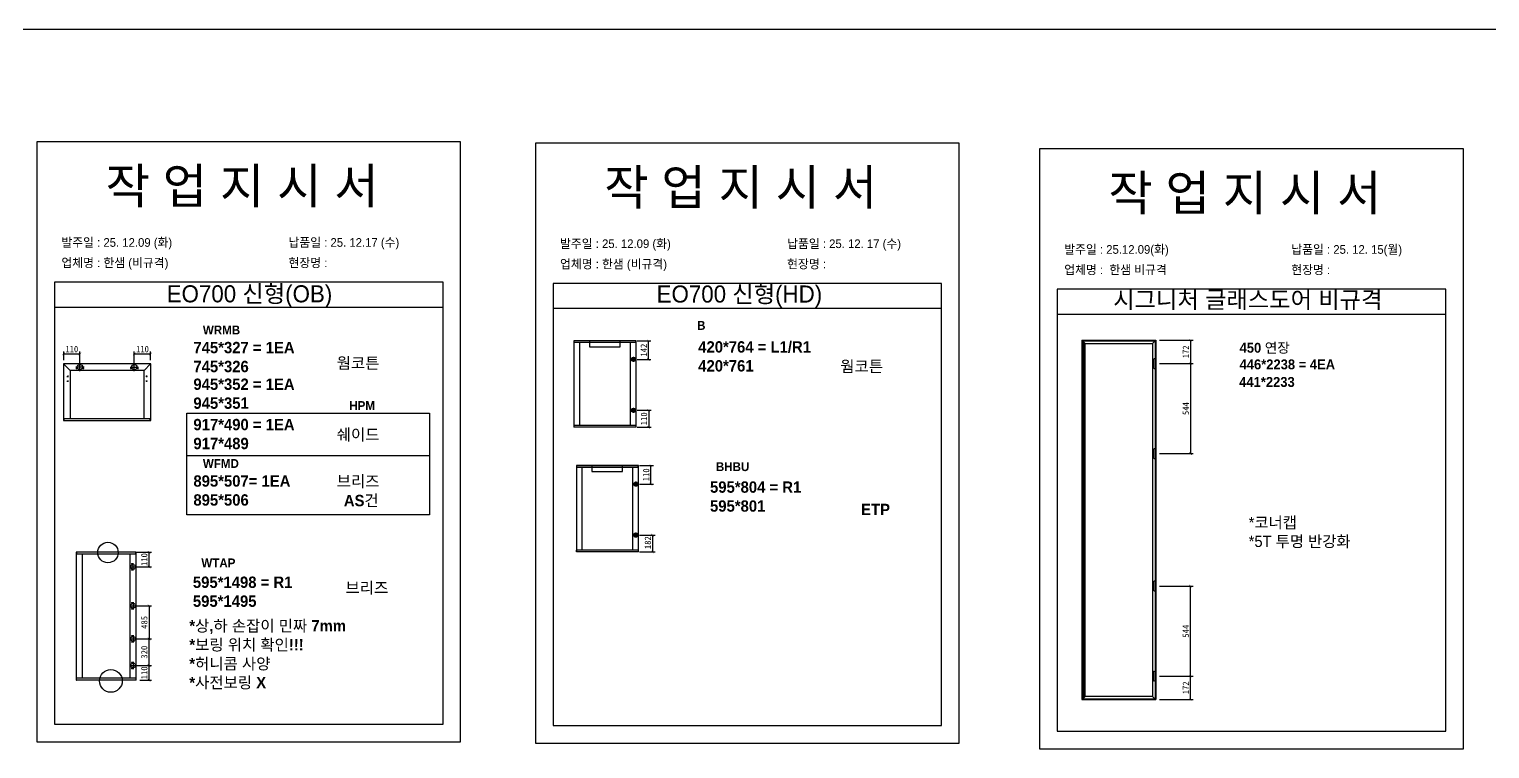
# Model space of a CAD drawing. Header units: millimetres. Extents: x -44117 to 256353, y -2095463 to 65325.
# Drawn here: x 112720 to 118509, y -544945 to -542094 of the extents above; entities that cross this region are included whole.
import ezdxf

# ---------------------------------------------------------------- set-up
doc = ezdxf.new("R2010")
doc.units = ezdxf.units.MM
doc.header["$LTSCALE"] = 10
doc.layers.add('Layer1', color=7, linetype='Continuous', lineweight=70)
doc.styles.add('MtX_Gulim', font='')
doc.styles.get('MtX_Gulim').set_extended_font_data('Gulim', bold=True)
doc.dimstyles.new('ISO-25', dxfattribs={"dimtxt": 2.5, "dimasz": 2.5, "dimexe": 1, "dimexo": 1, "dimtad": 1, "dimtxsty": 'Standard', "dimblk": 'ARCHTICK', "dimcen": 2.5, "dimadec": 0, "dimazin": 0, "dimtfac": 1, "dimtmove": 0, "dimatfit": 3, "dimfxl": 0, "dimarcsym": 0})

# ---------------------------------------------------------------- blocks, each defined once
blk = doc.blocks.new('_ArchTick')
at = {"color": 0, "linetype": 'ByBlock', "const_width": 0.15}
blk.add_lwpolyline([(-0.5, -0.5), (0.5, 0.5)], dxfattribs=at)
blk = doc.blocks.new('*D4187')
at = {"color": 0, "lineweight": -2}
for p, q in [((112856.6, -543405.1), (112856.6, -543370.5)), ((112856.6, -543380.5), (112921.1, -543380.5)), ((112921.1, -543417.8), (112921.1, -543370.5))]:
    blk.add_line(p, q, dxfattribs=at)
at = {"layer": 'Defpoints', "color": 0}
for p in [(112921.1, -543380.5), (112856.6, -543420.1), (112921.1, -543432.8)]:
    blk.add_point(p, dxfattribs=at)
at = {"color": 0, "lineweight": -2, "xscale": 10, "yscale": 10, "zscale": 10, "rotation": 180}
blk.add_blockref('_ArchTick', (112856.6, -543380.5), dxfattribs=at)
at = {"color": 0, "lineweight": -2, "xscale": 10, "yscale": 10, "zscale": 10}
blk.add_blockref('_ArchTick', (112921.1, -543380.5), dxfattribs=at)
at = {"color": 0, "insert": (112888.8, -543361.7), "char_height": 25, "attachment_point": 5}
blk.add_mtext('110', dxfattribs=at)
blk = doc.blocks.new('*D4188')
at = {"color": 0, "lineweight": -2}
for p, q in [((113136.6, -543417.8), (113136.6, -543370.5)), ((113136.6, -543380.5), (113201.2, -543380.5)), ((113201.2, -543405.1), (113201.2, -543370.5))]:
    blk.add_line(p, q, dxfattribs=at)
at = {"layer": 'Defpoints', "color": 0}
for p in [(113201.2, -543380.5), (113136.6, -543432.8), (113201.2, -543420.1)]:
    blk.add_point(p, dxfattribs=at)
at = {"color": 0, "lineweight": -2, "xscale": 10, "yscale": 10, "zscale": 10, "rotation": 180}
blk.add_blockref('_ArchTick', (113136.6, -543380.5), dxfattribs=at)
at = {"color": 0, "lineweight": -2, "xscale": 10, "yscale": 10, "zscale": 10}
blk.add_blockref('_ArchTick', (113201.2, -543380.5), dxfattribs=at)
at = {"color": 0, "insert": (113168.9, -543361.7), "char_height": 25, "attachment_point": 5}
blk.add_mtext('110', dxfattribs=at)
blk = doc.blocks.new('*D4189')
at = {"color": 0, "lineweight": -2}
for p, q in [((115139.4, -543822.6), (115194, -543822.6)), ((115184, -543896.2), (115184, -543822.6)), ((115139.4, -543896.2), (115194, -543896.2))]:
    blk.add_line(p, q, dxfattribs=at)
at = {"layer": 'Defpoints', "color": 0}
for p in [(115124.4, -543822.6), (115184, -543822.6), (115124.4, -543896.2)]:
    blk.add_point(p, dxfattribs=at)
at = {"color": 0, "lineweight": -2, "xscale": 10, "yscale": 10, "zscale": 10}
for p, rotation in [((115184, -543822.6), 90), ((115184, -543896.2), 270)]:
    blk.add_blockref('_ArchTick', p, dxfattribs=dict(at, rotation=rotation))
at = {"color": 0, "insert": (115165.2, -543859.4), "char_height": 25, "attachment_point": 5, "rotation": 90}
blk.add_mtext('110', dxfattribs=at)
blk = doc.blocks.new('*D4190')
at = {"color": 0, "lineweight": -2}
for p, q in [((115139.4, -544098.1), (115200.6, -544098.1)), ((115190.6, -544098.1), (115190.6, -544165)), ((115139.4, -544165), (115200.6, -544165))]:
    blk.add_line(p, q, dxfattribs=at)
at = {"layer": 'Defpoints', "color": 0}
for p in [(115124.4, -544098.1), (115124.4, -544165), (115190.6, -544165)]:
    blk.add_point(p, dxfattribs=at)
at = {"color": 0, "lineweight": -2, "xscale": 10, "yscale": 10, "zscale": 10}
for p, rotation in [((115190.6, -544098.1), 90), ((115190.6, -544165), 270)]:
    blk.add_blockref('_ArchTick', p, dxfattribs=dict(at, rotation=rotation))
at = {"color": 0, "insert": (115171.8, -544128.2), "char_height": 25, "attachment_point": 5, "rotation": 90}
blk.add_mtext('182', dxfattribs=at)
blk = doc.blocks.new('*D4191')
at = {"color": 0, "lineweight": -2}
for p, q in [((113147, -544166.2), (113205, -544166.2)), ((113195, -544224), (113195, -544166.2)), ((113147, -544224), (113205, -544224))]:
    blk.add_line(p, q, dxfattribs=at)
at = {"layer": 'Defpoints', "color": 0}
for p in [(113132, -544166.2), (113195, -544166.2), (113132, -544224)]:
    blk.add_point(p, dxfattribs=at)
at = {"color": 0, "lineweight": -2, "xscale": 10, "yscale": 10, "zscale": 10}
for p, rotation in [((113195, -544166.2), 90), ((113195, -544224), 270)]:
    blk.add_blockref('_ArchTick', p, dxfattribs=dict(at, rotation=rotation))
at = {"color": 0, "insert": (113176.2, -544195.1), "char_height": 25, "attachment_point": 5, "rotation": 90}
blk.add_mtext('110', dxfattribs=at)
blk = doc.blocks.new('*D4192')
at = {"color": 0, "lineweight": -2}
for p, q in [((113147, -544614.7), (113205, -544614.7)), ((113195, -544673.2), (113195, -544614.7)), ((113158.7, -544673.2), (113205, -544673.2))]:
    blk.add_line(p, q, dxfattribs=at)
at = {"layer": 'Defpoints', "color": 0}
for p in [(113132, -544614.7), (113195, -544614.7), (113143.7, -544673.2)]:
    blk.add_point(p, dxfattribs=at)
at = {"color": 0, "lineweight": -2, "xscale": 10, "yscale": 10, "zscale": 10}
for p, rotation in [((113195, -544614.7), 90), ((113195, -544673.2), 270)]:
    blk.add_blockref('_ArchTick', p, dxfattribs=dict(at, rotation=rotation))
at = {"color": 0, "insert": (113176.2, -544643.9), "char_height": 25, "attachment_point": 5, "rotation": 90}
blk.add_mtext('110', dxfattribs=at)
blk = doc.blocks.new('*D4193')
at = {"color": 0, "lineweight": -2}
for p, q in [((113147, -544509.5), (113205, -544509.5)), ((113195, -544614.7), (113195, -544509.5)), ((113147, -544614.7), (113205, -544614.7))]:
    blk.add_line(p, q, dxfattribs=at)
at = {"layer": 'Defpoints', "color": 0}
for p in [(113132, -544509.5), (113195, -544509.5), (113132, -544614.7)]:
    blk.add_point(p, dxfattribs=at)
at = {"color": 0, "lineweight": -2, "xscale": 10, "yscale": 10, "zscale": 10}
for p, rotation in [((113195, -544509.5), 90), ((113195, -544614.7), 270)]:
    blk.add_blockref('_ArchTick', p, dxfattribs=dict(at, rotation=rotation))
at = {"color": 0, "insert": (113176.2, -544562.1), "char_height": 25, "attachment_point": 5, "rotation": 90}
blk.add_mtext('320', dxfattribs=at)
blk = doc.blocks.new('*D4194')
at = {"color": 0, "lineweight": -2}
for p, q in [((113147, -544378.4), (113205, -544378.4)), ((113195, -544378.4), (113195, -544509.5)), ((113147, -544509.5), (113205, -544509.5))]:
    blk.add_line(p, q, dxfattribs=at)
at = {"layer": 'Defpoints', "color": 0}
for p in [(113132, -544378.4), (113132, -544509.5), (113195, -544509.5)]:
    blk.add_point(p, dxfattribs=at)
at = {"color": 0, "lineweight": -2, "xscale": 10, "yscale": 10, "zscale": 10}
for p, rotation in [((113195, -544378.4), 90), ((113195, -544509.5), 270)]:
    blk.add_blockref('_ArchTick', p, dxfattribs=dict(at, rotation=rotation))
at = {"color": 0, "insert": (113176.2, -544444), "char_height": 25, "attachment_point": 5, "rotation": 90}
blk.add_mtext('485', dxfattribs=at)
blk = doc.blocks.new('*D4195')
at = {"color": 0, "lineweight": -2}
for p, q in [((117199.5, -543418.7), (117332.7, -543418.7)), ((117322.7, -543418.7), (117322.7, -543775.5)), ((117199.5, -543775.5), (117332.7, -543775.5))]:
    blk.add_line(p, q, dxfattribs=at)
at = {"layer": 'Defpoints', "color": 0}
for p in [(117184.5, -543418.7), (117184.5, -543775.5), (117322.7, -543775.5)]:
    blk.add_point(p, dxfattribs=at)
at = {"color": 0, "lineweight": -2, "xscale": 10, "yscale": 10, "zscale": 10}
for p, rotation in [((117322.7, -543418.7), 90), ((117322.7, -543775.5), 270)]:
    blk.add_blockref('_ArchTick', p, dxfattribs=dict(at, rotation=rotation))
at = {"color": 0, "insert": (117303.9, -543597.1), "char_height": 25, "attachment_point": 5, "rotation": 90}
blk.add_mtext('544', dxfattribs=at)
blk = doc.blocks.new('*D4196')
at = {"color": 0, "lineweight": -2}
for p, q in [((117199.5, -543326.2), (117332.7, -543326.2)), ((117322.7, -543326.2), (117322.7, -543418.7)), ((117199.5, -543418.7), (117332.7, -543418.7))]:
    blk.add_line(p, q, dxfattribs=at)
at = {"layer": 'Defpoints', "color": 0}
for p in [(117184.5, -543326.2), (117184.5, -543418.7), (117322.7, -543418.7)]:
    blk.add_point(p, dxfattribs=at)
at = {"color": 0, "lineweight": -2, "xscale": 10, "yscale": 10, "zscale": 10}
for p, rotation in [((117322.7, -543326.2), 90), ((117322.7, -543418.7), 270)]:
    blk.add_blockref('_ArchTick', p, dxfattribs=dict(at, rotation=rotation))
at = {"color": 0, "insert": (117303.9, -543372.4), "char_height": 25, "attachment_point": 5, "rotation": 90}
blk.add_mtext('172', dxfattribs=at)
blk = doc.blocks.new('*D4197')
at = {"color": 0, "lineweight": -2}
for p, q in [((117199.5, -544300.3), (117332.7, -544300.3)), ((117322.7, -544657.2), (117322.7, -544300.3)), ((117199.5, -544657.2), (117332.7, -544657.2))]:
    blk.add_line(p, q, dxfattribs=at)
at = {"layer": 'Defpoints', "color": 0}
for p in [(117184.5, -544300.3), (117322.7, -544300.3), (117184.5, -544657.2)]:
    blk.add_point(p, dxfattribs=at)
at = {"color": 0, "lineweight": -2, "xscale": 10, "yscale": 10, "zscale": 10}
for p, rotation in [((117322.7, -544300.3), 90), ((117322.7, -544657.2), 270)]:
    blk.add_blockref('_ArchTick', p, dxfattribs=dict(at, rotation=rotation))
at = {"color": 0, "insert": (117303.9, -544478.8), "char_height": 25, "attachment_point": 5, "rotation": 90}
blk.add_mtext('544', dxfattribs=at)
blk = doc.blocks.new('*D4198')
at = {"color": 0, "lineweight": -2}
for p, q in [((117199.5, -544657.2), (117332.7, -544657.2)), ((117322.7, -544749.7), (117322.7, -544657.2)), ((117199.5, -544749.7), (117332.7, -544749.7))]:
    blk.add_line(p, q, dxfattribs=at)
at = {"layer": 'Defpoints', "color": 0}
for p in [(117184.5, -544657.2), (117322.7, -544657.2), (117184.5, -544749.7)]:
    blk.add_point(p, dxfattribs=at)
at = {"color": 0, "lineweight": -2, "xscale": 10, "yscale": 10, "zscale": 10}
for p, rotation in [((117322.7, -544657.2), 90), ((117322.7, -544749.7), 270)]:
    blk.add_blockref('_ArchTick', p, dxfattribs=dict(at, rotation=rotation))
at = {"color": 0, "insert": (117303.9, -544703.4), "char_height": 25, "attachment_point": 5, "rotation": 90}
blk.add_mtext('172', dxfattribs=at)
blk = doc.blocks.new('*D4199')
at = {"color": 0, "lineweight": -2}
for p, q in [((115129.7, -543328.5), (115184.3, -543328.5)), ((115174.3, -543402.1), (115174.3, -543328.5)), ((115129.7, -543402.1), (115184.3, -543402.1))]:
    blk.add_line(p, q, dxfattribs=at)
at = {"layer": 'Defpoints', "color": 0}
for p in [(115114.7, -543328.5), (115174.3, -543328.5), (115114.7, -543402.1)]:
    blk.add_point(p, dxfattribs=at)
at = {"color": 0, "lineweight": -2, "xscale": 10, "yscale": 10, "zscale": 10}
for p, rotation in [((115174.3, -543328.5), 90), ((115174.3, -543402.1), 270)]:
    blk.add_blockref('_ArchTick', p, dxfattribs=dict(at, rotation=rotation))
at = {"color": 0, "insert": (115155.5, -543365.3), "char_height": 25, "attachment_point": 5, "rotation": 90}
blk.add_mtext('142', dxfattribs=at)
blk = doc.blocks.new('*D4200')
at = {"color": 0, "lineweight": -2}
for p, q in [((115129.7, -543604), (115185.2, -543604)), ((115175.2, -543604), (115175.2, -543670.9)), ((115129.7, -543670.9), (115185.2, -543670.9))]:
    blk.add_line(p, q, dxfattribs=at)
at = {"layer": 'Defpoints', "color": 0}
for p in [(115114.7, -543604), (115114.7, -543670.9), (115175.2, -543670.9)]:
    blk.add_point(p, dxfattribs=at)
at = {"color": 0, "lineweight": -2, "xscale": 10, "yscale": 10, "zscale": 10}
for p, rotation in [((115175.2, -543604), 90), ((115175.2, -543670.9), 270)]:
    blk.add_blockref('_ArchTick', p, dxfattribs=dict(at, rotation=rotation))
at = {"color": 0, "insert": (115156.5, -543637.4), "char_height": 25, "attachment_point": 5, "rotation": 90}
blk.add_mtext('110', dxfattribs=at)

msp = doc.modelspace()

# ---------------------------------------------------------------- linework, layer by layer
at = {"color": 1}
msp.add_line((104015.69829, -542094.30979), (196284.84516, -542094.30979), dxfattribs=at)
msp.add_line((104015.69829, -542094.30979), (196284.84516, -542094.30979), dxfattribs=at)
for p, q in [((114359.99803, -543096.18693), (112819.99803, -543096.18693)), ((116336.22093, -543101.17407), (114796.22093, -543101.17407)), ((118334.42713, -543123.87113), (116794.42713, -543123.87113)), ((114359.99803, -543196.18693), (112819.99803, -543196.18693)), ((116336.22093, -543201.17407), (114796.22093, -543201.17407)), ((118334.42713, -543223.87113), (116794.42713, -543223.87113)), ((114878.8152, -543328.71894), (114878.8152, -543670.60582)), ((115125.31584, -543329.16167), (114878.8152, -543329.16167)), ((115125.31584, -543335.85183), (114878.8152, -543335.85183)), ((115125.06988, -543328.47298), (114879.06116, -543328.47298)), ((114900.7058, -543335.35991), (114900.7058, -543663.47294)), ((115103.17928, -543663.47294), (115103.17928, -543335.85183)), ((115124.08603, -543335.85183), (115124.08603, -543328.47298)), ((115125.31584, -543670.60582), (115125.31584, -543328.71894)), ((116891.95233, -543326.19443), (116891.95233, -544749.69082)), ((116891.95233, -543326.19443), (117184.52348, -543326.19443)), ((116891.95233, -543326.19443), (116904.41613, -543338.65823)), ((116891.95233, -543326.19443), (116897.85623, -543326.19443)), ((116897.85623, -543326.19443), (116897.85623, -544749.69082)), ((117172.05969, -543338.65823), (117184.52348, -543326.19443)), ((117184.52348, -543326.19443), (117184.52348, -544749.69082)), ((112856.27336, -543420.06415), (112856.27336, -543644.40448)), ((112882.61411, -543446.4049), (112856.36005, -543419.85487)), ((113201.1592, -543419.76819), (112856.56933, -543419.76819)), ((112937.23279, -543432.79058), (112904.94596, -543432.79058)), ((112910.13872, -543438.70985), (112905.40331, -543438.70985)), ((112907.77102, -543436.34214), (112907.77102, -543441.07756)), ((112921.08937, -543448.934), (112921.08937, -543416.64716)), ((112936.77544, -543438.70985), (112932.04002, -543438.70985)), ((112934.40773, -543436.34214), (112934.40773, -543441.07756)), ((113120.49574, -543432.79058), (113152.78257, -543432.79058)), ((113125.68851, -543438.70985), (113120.9531, -543438.70985)), ((113123.32081, -543436.34214), (113123.32081, -543441.07756)), ((113136.63916, -543448.934), (113136.63916, -543416.64716)), ((113152.32523, -543438.70985), (113147.58981, -543438.70985)), ((113149.95752, -543436.34214), (113149.95752, -543441.07756)), ((113175.11441, -543446.4049), (113201.36848, -543419.85487)), ((113201.45516, -543644.40448), (113201.45516, -543420.06415)), ((112869.59172, -543469.49005), (112875.51099, -543469.49005)), ((112869.59172, -543488.43172), (112875.51099, -543488.43172)), ((112872.55136, -543466.53042), (112872.55136, -543472.44969)), ((112872.55136, -543485.47208), (112872.55136, -543491.39135)), ((112882.61411, -543446.4049), (112882.61411, -543636.41346)), ((113175.11441, -543446.4049), (112882.61411, -543446.4049)), ((113175.11441, -543635.82154), (113175.11441, -543446.4049)), ((113188.13681, -543469.49005), (113182.21754, -543469.49005)), ((113188.13681, -543488.43172), (113182.21754, -543488.43172)), ((113185.17717, -543466.53042), (113185.17717, -543472.44969)), ((113185.17717, -543485.47208), (113185.17717, -543491.39135)), ((112856.27336, -543635.82154), (113201.45516, -543635.82154)), ((112856.27336, -543643.87174), (113201.1592, -543643.87174)), ((112856.56933, -543644.70044), (113201.1592, -543644.70044)), ((112857.75318, -543635.82154), (112857.75318, -543644.70044)), ((113199.97534, -543644.70044), (113199.97534, -543635.82154)), ((115125.31584, -543663.47294), (114878.8152, -543663.47294)), ((115125.31584, -543670.1631), (114878.8152, -543670.1631)), ((115125.06988, -543670.85179), (114879.06116, -543670.85179)), ((114880.04501, -543670.85179), (114880.04501, -543663.47294)), ((115124.08603, -543663.47294), (115124.08603, -543670.85179)), ((113344.66198, -543783.04086), (114306.39482, -543783.04086)), ((114888.51788, -543822.85469), (114888.51788, -544164.74158)), ((115135.01852, -543823.29743), (114888.51788, -543823.29743)), ((115135.01852, -543829.98759), (114888.51788, -543829.98759)), ((115134.77256, -543822.60873), (114888.76384, -543822.60873)), ((114910.40848, -543829.49566), (114910.40848, -544157.6087)), ((115112.88196, -544157.6087), (115112.88196, -543829.98759)), ((115133.78871, -543829.98759), (115133.78871, -543822.60873)), ((115135.01852, -544164.74158), (115135.01852, -543822.85469)), ((112906.7531, -544165.70779), (112906.7531, -544673.00645)), ((113143.74666, -544166.18711), (112906.7531, -544166.18711)), ((113143.74666, -544173.43005), (112906.7531, -544173.43005)), ((113143.48038, -544165.44151), (112907.01938, -544165.44151)), ((112908.08452, -544165.44151), (112908.08452, -544173.43005)), ((112930.45245, -544172.89748), (112930.45245, -544665.28419)), ((113119.78102, -544665.28419), (113119.78102, -544173.43005)), ((113142.41524, -544173.43005), (113142.41524, -544165.44151)), ((113143.74666, -544673.00645), (113143.74666, -544165.70779)), ((115135.01852, -544157.6087), (114888.51788, -544157.6087)), ((115135.01852, -544164.29886), (114888.51788, -544164.29886)), ((115134.77256, -544164.98755), (114888.76384, -544164.98755)), ((114889.74769, -544164.98755), (114889.74769, -544157.6087)), ((115133.78871, -544157.6087), (115133.78871, -544164.98755)), ((113117.50554, -544224.02419), (113146.55472, -544224.02419)), ((113129.36728, -544212.04137), (113125.10672, -544212.04137)), ((113129.36728, -544236.00701), (113125.10672, -544236.00701)), ((113127.237, -544209.91109), (113127.237, -544214.17164)), ((113127.237, -544233.87673), (113127.237, -544238.13729)), ((113132.03013, -544238.54878), (113132.03013, -544209.4996)), ((113127.237, -544364.29339), (113127.237, -544368.55395)), ((113132.03013, -544363.88191), (113132.03013, -544392.93109)), ((113117.50554, -544378.4065), (113146.55472, -544378.4065)), ((113129.36728, -544366.42367), (113125.10672, -544366.42367)), ((113129.36728, -544390.38932), (113125.10672, -544390.38932)), ((113127.237, -544388.25904), (113127.237, -544392.51959)), ((113117.50554, -544509.50752), (113146.55472, -544509.50752)), ((113129.36728, -544497.52469), (113125.10672, -544497.52469)), ((113129.36728, -544521.49033), (113125.10672, -544521.49033)), ((113127.237, -544495.39441), (113127.237, -544499.65497)), ((113127.237, -544519.36005), (113127.237, -544523.62061)), ((113132.03013, -544494.98293), (113132.03013, -544524.03211)), ((113117.50554, -544614.69005), (113146.55472, -544614.69005)), ((113129.36728, -544602.70722), (113125.10672, -544602.70722)), ((113129.36728, -544626.67286), (113125.10672, -544626.67286)), ((113127.237, -544600.57694), (113127.237, -544604.8375)), ((113127.237, -544624.54258), (113127.237, -544628.80314)), ((113132.03013, -544600.16546), (113132.03013, -544629.21464)), ((113143.74666, -544665.28419), (112906.7531, -544665.28419)), ((113143.74666, -544672.52714), (112906.7531, -544672.52714)), ((113143.48038, -544673.27274), (112907.01938, -544673.27274)), ((112908.08452, -544673.27274), (112908.08452, -544665.28419)), ((113142.41524, -544665.28419), (113142.41524, -544673.27274)), ((116904.41613, -544737.22703), (116891.95233, -544749.69082)), ((116891.95233, -544749.69082), (117184.52348, -544749.69082)), ((117172.05969, -544737.22703), (117184.52348, -544749.69082))]:
    msp.add_line(p, q)
at = {"linetype": 'Continuous'}
for p, q in [((116904.41613, -544737.22703), (116904.41613, -543338.65823)), ((116904.41613, -543338.65823), (117172.05969, -543338.65823)), ((117172.05969, -543338.65823), (117172.05969, -544737.22703)), ((117172.05969, -544737.22703), (116904.41613, -544737.22703))]:
    msp.add_line(p, q, dxfattribs=at)
for points in [[(112749.99803, -544917.01721), (114429.99803, -544917.01721), (114429.99803, -542541.01721), (112749.99803, -542541.01721)], [(114726.22093, -544922.00435), (116406.22093, -544922.00435), (116406.22093, -542546.00435), (114726.22093, -542546.00435)], [(116724.42713, -544944.7014), (118404.42713, -544944.7014), (118404.42713, -542568.7014), (116724.42713, -542568.7014)], [(114940.73829, -543352.55294), (115061.92354, -543352.55294), (115061.92354, -543329.16167), (114940.73829, -543329.16167)], [(116893.9203, -543328.1624), (117182.55551, -543328.1624), (117182.55551, -544747.72286), (116893.9203, -544747.72286)], [(113344.66198, -543614.92043), (114306.39482, -543614.92043), (114306.39482, -544017.98966), (113344.66198, -544017.98966)], [(114950.44096, -543846.6887), (115071.62621, -543846.6887), (115071.62621, -543823.29743), (114950.44096, -543823.29743)]]:
    msp.add_lwpolyline(points, close=True)
for points in [[(112819.99803, -543096.18693), (112819.99803, -544847.01721), (114359.99803, -544847.01721), (114359.99803, -543096.18693)], [(114796.22093, -543101.17407), (114796.22093, -544852.00435), (116336.22093, -544852.00435), (116336.22093, -543101.17407)], [(116794.42713, -543123.87113), (116794.42713, -544874.7014), (118334.42713, -544874.7014), (118334.42713, -543123.87113)]]:
    msp.add_lwpolyline(points)
for points in [[(117179.92107, -543438.01904), (117179.92107, -543438.01904, 0.4142135624), (117184.52348, -543433.41662), (117184.52348, -543403.96117, 0.4142135624), (117179.92107, -543399.35876), (117179.92107, -543399.35876, 0.4142135624), (117175.31865, -543403.96117), (117175.31865, -543433.41662, 0.4142135624)], [(117179.92107, -543794.87712), (117179.92107, -543794.87712, 0.4142135624), (117184.52348, -543790.2747), (117184.52348, -543760.81926, 0.4142135624), (117179.92107, -543756.21684), (117179.92107, -543756.21684, 0.4142135624), (117175.31865, -543760.81926), (117175.31865, -543790.2747, 0.4142135624)], [(117179.92107, -544319.66841), (117179.92107, -544319.66841, 0.4142135624), (117184.52348, -544315.066), (117184.52348, -544285.61055, 0.4142135624), (117179.92107, -544281.00814), (117179.92107, -544281.00814, 0.4142135624), (117175.31865, -544285.61055), (117175.31865, -544315.066, 0.4142135624)], [(117179.92107, -544676.52649), (117179.92107, -544676.52649, 0.4142135624), (117184.52348, -544671.92408), (117184.52348, -544642.46863, 0.4142135624), (117179.92107, -544637.86622), (117179.92107, -544637.86622, 0.4142135624), (117175.31865, -544642.46863), (117175.31865, -544671.92408, 0.4142135624)]]:
    msp.add_lwpolyline(points, format="xyb", close=True, dxfattribs=at)
for centre, radius in [((112907.77102, -543438.70985), 0.94708), ((112921.08937, -543432.79058), 10.35872), ((112934.40773, -543438.70985), 0.94708), ((113123.32081, -543438.70985), 0.94708), ((113136.63916, -543432.79058), 10.35872), ((113149.95752, -543438.70985), 0.94708), ((112872.55136, -543469.49005), 0.88789), ((112872.55136, -543488.43172), 0.88789), ((113185.17717, -543469.49005), 0.88789), ((113185.17717, -543488.43172), 0.88789), ((113132.03013, -544224.02419), 9.31997), ((113127.237, -544212.04137), 0.85211), ((113127.237, -544236.00701), 0.85211), ((113127.237, -544366.42367), 0.85211), ((113132.03013, -544378.4065), 9.31997), ((113127.237, -544390.38932), 0.85211), ((113132.03013, -544509.50752), 9.31997), ((113127.237, -544497.52469), 0.85211), ((113127.237, -544521.49033), 0.85211), ((113132.03013, -544614.69005), 9.31997), ((113127.237, -544602.70722), 0.85211), ((113127.237, -544626.67286), 0.85211)]:
    msp.add_circle(centre, radius)
at = {"color": 1}
for centre, radius in [((113032.06486, -544167.2628), 40.67658), ((113043.72568, -544675.85385), 45.05368)]:
    msp.add_circle(centre, radius, dxfattribs=at)
for centre, radius, start, end in [((115125.06988, -543328.71894), 0.24596, 0, 90), ((112856.56933, -543420.06415), 0.29596, 90, 180), ((113201.1592, -543420.06415), 0.29596, 0, 90), ((112856.56933, -543644.40448), 0.29596, 180, 270), ((113201.1592, -543644.40448), 0.29596, 270, 0), ((114879.06116, -543670.60583), 0.24596, 180, 270), ((115125.06988, -543670.60583), 0.24596, 270, 0), ((115134.77256, -543822.85469), 0.24596, 0, 90), ((112907.01938, -544165.70779), 0.26628, 90, 180), ((113143.48038, -544165.70779), 0.26628, 0, 90), ((114888.76384, -544164.74159), 0.24596, 180, 270), ((115134.77256, -544164.74159), 0.24596, 270, 0), ((112907.01938, -544673.00646), 0.26628, 180, 270), ((113143.48038, -544673.00646), 0.26628, 270, 0)]:
    msp.add_arc(centre, radius, start, end)
at = {"layer": 'Layer1'}
for p, q in [((115114.67786, -543393.02425), (115114.67786, -543411.15466)), ((115114.67786, -543613.03261), (115114.67786, -543594.90221)), ((115124.38054, -543887.16001), (115124.38054, -543905.29041)), ((115124.38054, -544107.16837), (115124.38054, -544089.03797))]:
    msp.add_line(p, q, dxfattribs=at)
for points in [[(115123.74306, -543402.08945), (115105.61266, -543402.08945)], [(115123.74306, -543603.96741), (115105.61266, -543603.96741)], [(115133.44574, -543896.22521), (115115.31534, -543896.22521)], [(115133.44574, -544098.10317), (115115.31534, -544098.10317)]]:
    msp.add_lwpolyline(points, close=True, dxfattribs=at)
for centre in [(115114.67786, -543402.08945), (115114.67786, -543603.96741), (115124.38054, -543896.22521), (115124.38054, -544098.10317)]:
    msp.add_circle(centre, 6.04347, dxfattribs=at)

# ---------------------------------------------------------------- texts
at = {"linetype": 'Continuous', "style": 'MtX_Gulim'}
for s, height, p in [('B', 35.04934, (115367.05153, -543285.29565)), ('WRMB', 35.049344, (113408.33146, -543303.53086)), ('450 연장', 39.271262, (117517.05733, -543375.7856)), ('446*2238 = 4EA', 39.2712622, (117517.05733, -543441.64753)), ('HPM', 35.049344, (113988.52957, -543602.58501)), ('WFMD', 35.049344, (113408.33146, -543832.16567)), ('BHBU', 35.049344, (115441.50465, -543844.80576)), ('WTAP', 35.049344, (113402.31256, -544225.87957))]:
    msp.add_text(s, height=height, dxfattribs=at).set_placement(p)
at = {"color": 242, "linetype": 'Continuous', "true_color": 0xcd2027, "style": 'MtX_Gulim'}
msp.add_text('441*2233', height=39.271262, dxfattribs=at).set_placement((117515.59541, -543511.2473))
at = {"attachment_point": 1}
for s, width, gutter_width, heights, insert, char_height in [('{\\fGulim|b0|i0|c129|p50;작 업 지 시 서}', 3307.3198183, 12.5, [-155.84554], (113022.80464, -542645.17972), 140), ('{\\fGulim|b0|i0|c129|p50;작 업 지 시 서}', 3307.3198183, 12.5, [-155.84554], (114999.02753, -542650.16686), 140), ('{\\fGulim|b0|i0|c129|p50;작 업 지 시 서}', 3307.3198183, 12.5, [-155.84554], (116997.23374, -542672.86391), 140), ('\\pt11;{\\fGulim|b0|i0|c129|p50;발주일 : 25. 12.09 (화)}', 3307.3198183, 12.5, [34.50412], (112847.59528, -542921.90014), 34.3), ('{\\fGulim|b0|i0|c129|p50;납품일 : 25. 12.17 (수)}', 3307.3198183, 12.5, [35.09023], (113747.57326, -542921.90014), 34.3), ('\\pt11;{\\fGulim|b0|i0|c129|p50;발주일 : 25. 12.09 (화)}', 3307.3198183, 12.5, [34.50412], (114823.81818, -542926.88728), 34.3), ('{\\fGulim|b0|i0|c129|p50;납품일 : 25. 12. 17 (수)}', 3307.3198183, 12.5, [35.09023], (115723.79616, -542926.88728), 34.3), ('\\pt11;{\\fGulim|b0|i0|c129|p50;발주일 : 25.12.09(화)}', 3307.3198183, 12.5, [34.50412], (116822.02438, -542949.58434), 34.3), ('{\\fGulim|b0|i0|c129|p50;납품일 : 25. 12. 15(월)}', 3307.3198183, 12.5, [57.68947], (117722.00237, -542949.58434), 34.3), ('{\\fGulim|b0|i0|c129|p50;업체명 : 한샘 (비규격)}', 3307.3198183, 12.5, [36.11279], (112847.59528, -543002.55632), 34.3), ('{\\fGulim|b0|i0|c129|p50;현장명 : }', 3307.3198183, 12.5, [-38.2735], (113747.57326, -543002.55632), 34.3), ('{\\fGulim|b0|i0|c129|p50;업체명 : 한샘 (비규격)}', 3307.3198183, 12.5, [36.11279], (114823.81818, -543007.54346), 34.3), ('{\\fGulim|b0|i0|c129|p50;현장명 : }', 3307.3198183, 12.5, [-38.2735], (115723.79616, -543007.54346), 34.3), ('{\\fGulim|b0|i0|c129|p50;업체명 :  한샘 비규격}', 3307.3198183, 12.5, [36.11279], (116822.02438, -543030.24051), 34.3), ('{\\fGulim|b0|i0|c129|p50;현장명 : }', 3307.3198183, 12.5, [-38.2735], (117722.00237, -543030.24051), 34.3), ('{\\fGulim|b0|i0|c129|p50;EO700 신형(OB)}', 1597.0710432, 6.03612, [-85.06834], (113264.87554, -543108.61517), 67.6045736), ('{\\fGulim|b0|i0|c129|p50;EO700 신형(HD)}', 1597.0710432, 6.03612, [-85.06834], (115206.63319, -543109.44337), 67.6045736), ('{\\fGulim|b0|i0|c129|p50;시그니처 글래스도어 비규격}', 1597.0710432, 6.03612, [-75.34624], (117016.1492, -543131.65334), 67.6045736), ('{\\f굴림|b1|i0|c129|p50;745*327 = 1EA\\P\\C1;745*326}', 13607.1496112, 175, [-121.36905], (113370.77059, -543332.82423), 45), ('{\\f굴림|b1|i0|c129|p50;420*764 = L1/R1\\P\\C1;420*761}', 13607.1496112, 175, [-125.41667], (115371.62491, -543330.21895), 45), ('{\\f굴림|b1|i0|c129|p50;웜코튼}', 13607.1496112, 175, [-48.57143], (113938.75726, -543394.51151), 45), ('{\\f굴림|b1|i0|c129|p50;웜코튼}', 13607.1496112, 175, [-48.57143], (115934.40101, -543407.5379), 45), ('{\\f굴림|b1|i0|c129|p50;945*352 = 1EA\\P\\C1;945*351}', 13607.1496112, 175, [-121.36905], (113370.77059, -543478.02353), 45), ('{\\f굴림|b1|i0|c129|p50;917*490 = 1EA\\P\\C1;917*489}', 13607.1496112, 175, [-121.36905], (113370.77059, -543637.89292), 45), ('{\\f굴림|b1|i0|c129|p50;쉐이드}', 13607.1496112, 175, [-50], (113938.75726, -543677.77639), 45), ('{\\f굴림|b1|i0|c129|p50;895*507= 1EA\\P\\C1;895*506}', 13607.1496112, 175, [-121.25], (113370.77059, -543861.45904), 45), ('{\\f굴림|b1|i0|c129|p50;브리즈}', 13607.1496112, 175, [-50], (113938.75726, -543862.51436), 45), ('{\\f굴림|b1|i0|c129|p50;595*804 = R1\\P\\C1;595*801}', 13607.1496112, 175, [-121.36905], (115418.27749, -543885.54126), 45), ('{\\f굴림|b1|i0|c129|p50;AS건}', 13607.1496112, 175, [-48.57143], (113966.94611, -543938.87861), 45), ('{\\f굴림|b1|i0|c129|p50;ETP}', 13607.1496112, 175, [-46.07143], (116017.05115, -543974.21092), 45), ('{\\fGulim|b0|i0|c129|p50;*코너캡\\P*5T 투명 반강화}', 1055.7982644, 3.99038, [-126.38025], (117553.04896, -544026.19252), 44.6923083), ('{\\f굴림|b1|i0|c129|p50;595*1498 = R1\\P\\C1;595*1495}', 13607.1496112, 175, [-121.36905], (113368.77143, -544262.4644), 45), ('{\\f굴림|b1|i0|c129|p50;브리즈}', 13607.1496112, 175, [-50], (113973.80127, -544284.76928), 45), ('{\\f굴림|b1|i0|c129|p50;*상,하 손잡이 민짜 7mm\\P*보링 위치 확인!!! \\P*허니콤 사양\\P*사전보링 X}', 13607.1496112, 175, [-281.19048], (113354.54308, -544435.05539), 45)]:
    msp.add_mtext_dynamic_manual_height_columns(s, width=width, gutter_width=gutter_width, heights=heights, dxfattribs=dict(at, insert=insert, char_height=char_height))

# ---------------------------------------------------------------- dimensions: what is measured, and where the dimension line sits
for base, p1, p2, text, override, picture, middle in [((115174.29163, -543328.47298), (115114.67786, -543402.08945), (115114.67786, -543328.47298), '142', {"dimscale": 10, "dimasz": 1, "dimexo": 1.5, "dimtxsty": 'Standard'}, '*D4199', (115155.54163, -543365.28121)), ((117322.66216, -543418.6889), (117184.52348, -543326.19443), (117184.52348, -543418.6889), '172', {"dimscale": 10, "dimasz": 1, "dimexo": 1.5}, '*D4196', (117303.91216, -543372.44167)), ((117322.66216, -543775.54698), (117184.52348, -543418.6889), (117184.52348, -543775.54698), '544', {"dimscale": 10, "dimasz": 1, "dimexo": 1.5}, '*D4195', (117303.91216, -543597.11794)), ((115175.24511, -543670.85179), (115114.67786, -543603.96741), (115114.67786, -543670.85179), '110', {"dimscale": 10, "dimasz": 1, "dimexo": 1.5, "dimtxsty": 'Standard'}, '*D4200', (115156.49511, -543637.4096)), ((115183.99431, -543822.60873), (115124.38054, -543896.22521), (115124.38054, -543822.60873), '110', {"dimscale": 10, "dimasz": 1, "dimexo": 1.5, "dimtxsty": 'Standard'}, '*D4189', (115165.24431, -543859.41697)), ((117322.66216, -544300.33828), (117184.52348, -544657.19636), (117184.52348, -544300.33828), '544', {"dimscale": 10, "dimasz": 1, "dimexo": 1.5}, '*D4197', (117303.91216, -544478.76732)), ((113194.95527, -544509.50752), (113132.03013, -544378.4065), (113132.03013, -544509.50752), '485', {"dimscale": 10, "dimasz": 1, "dimexo": 1.5, "dimtxsty": 'Standard'}, '*D4194', (113176.20527, -544443.95701)), ((113194.95527, -544509.50752), (113132.03013, -544614.69005), (113132.03013, -544509.50752), '320', {"dimscale": 10, "dimasz": 1, "dimexo": 1.5, "dimtxsty": 'Standard'}, '*D4193', (113176.20527, -544562.09878)), ((113194.95527, -544614.69005), (113143.66867, -544673.19475), (113132.03013, -544614.69005), '110', {"dimscale": 10, "dimasz": 1, "dimexo": 1.5, "dimtxsty": 'Standard'}, '*D4192', (113176.20527, -544643.9424)), ((117322.66216, -544657.19636), (117184.52348, -544749.69082), (117184.52348, -544657.19636), '172', {"dimscale": 10, "dimasz": 1, "dimexo": 1.5}, '*D4198', (117303.91216, -544703.44359))]:
    dim = msp.add_linear_dim(base=base, p1=p1, p2=p2, angle=90, text=text, dimstyle='ISO-25', override=override)
    dim.commit()
    dim.dimension.update_dxf_attribs({"geometry": picture, "text_midpoint": middle})
for base, p1, p2, picture, middle in [((112921.08938, -543380.48375), (112856.56933, -543420.06415), (112921.08938, -543432.79058), '*D4187', (112888.82935, -543361.73375)), ((113201.1592, -543380.48375), (113136.63916, -543432.79058), (113201.1592, -543420.06415), '*D4188', (113168.89918, -543361.73375))]:
    dim = msp.add_linear_dim(base=base, p1=p1, p2=p2, text='110', dimstyle='ISO-25', override={"dimscale": 10, "dimasz": 1, "dimexo": 1.5, "dimtxsty": 'Standard'})
    dim.commit()
    dim.dimension.update_dxf_attribs({"geometry": picture, "text_midpoint": middle})
for base, p1, p2, text, picture, middle in [((115190.55189, -544164.98755), (115124.38054, -544098.10317), (115124.38054, -544164.98755), '182', '*D4190', (115190.55189, -544128.1921)), ((113194.95526, -544166.18711), (113132.03013, -544224.02419), (113132.03013, -544166.18711), '110', '*D4191', (113194.95526, -544195.10565))]:
    dim = msp.add_linear_dim(base=base, p1=p1, p2=p2, angle=90, text=text, dimstyle='ISO-25', override={"dimscale": 10, "dimasz": 1, "dimexo": 1.5, "dimtxsty": 'Standard'})
    dim.commit()
    dim.dimension.update_dxf_attribs({"geometry": picture, "text_midpoint": middle, "dimtype": 160})

doc.saveas('drawing.dxf')
